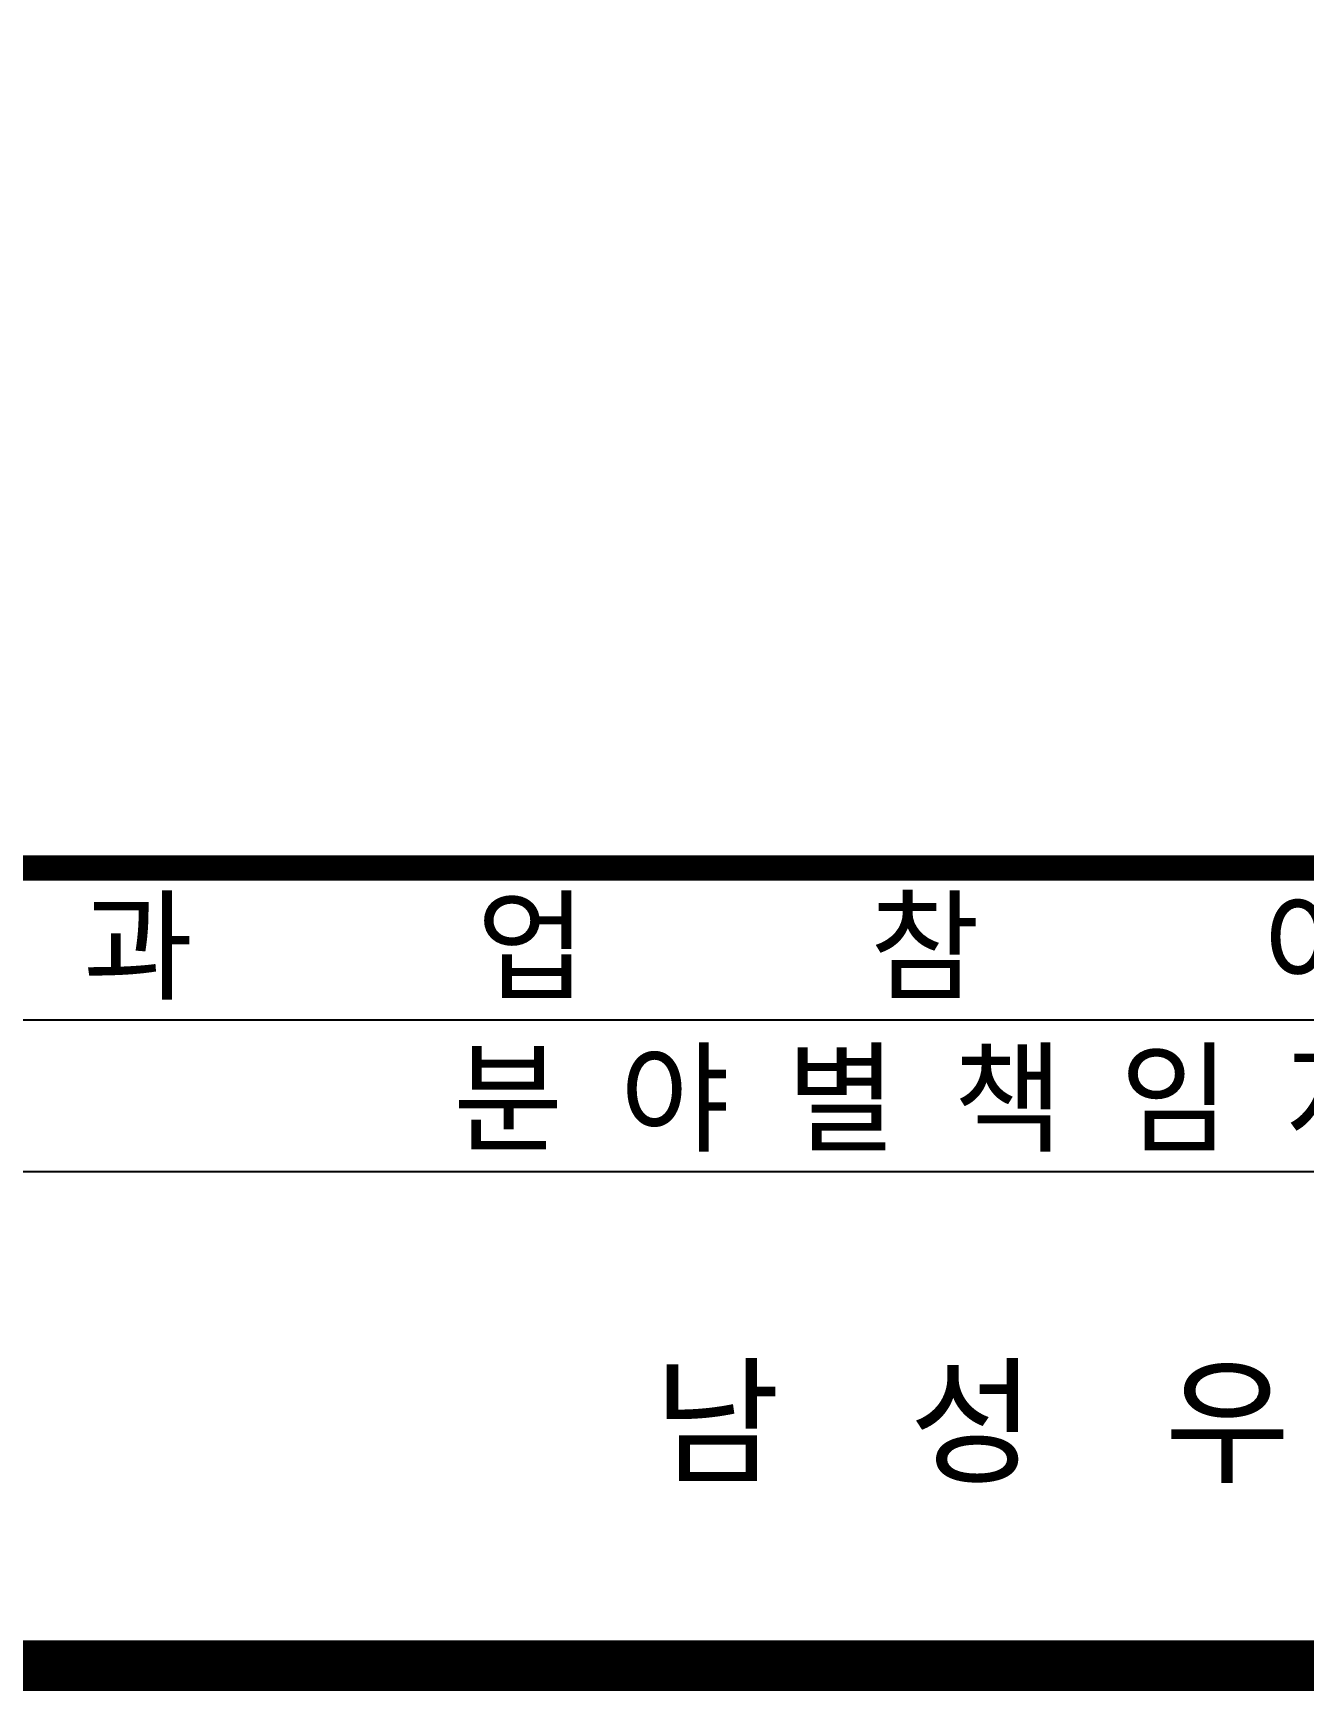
# Model space of a CAD drawing. Header units: millimetres. Extents: x 381 to 2337, y -50 to 586.
# Drawn here: x 935.7 to 986.5, y -7.4 to 58.9 of the extents above; entities that cross this region are included whole.
import ezdxf
from ezdxf.enums import TextEntityAlignment as Align

# ---------------------------------------------------------------- set-up
doc = ezdxf.new("R2010")
doc.units = ezdxf.units.MM
doc.header["$LTSCALE"] = 10
doc.layers.add('box', color=7, linetype='Continuous')
doc.styles.add('hong', font='GulimChe.ttf', dxfattribs={"width": 0.9999})

msp = doc.modelspace()

# ---------------------------------------------------------------- linework, layer by layer
at = {"layer": 'box'}
msp.add_line((857.856, 19.442), (1079.108, 19.442), dxfattribs=at)
at = {"layer": 'box', "const_width": 2.023}
msp.add_lwpolyline([(427.964, -6.362), (1212.895, -6.362), (1212.895, 538.841), (427.964, 538.841)], close=True, dxfattribs=at)
at = {"layer": 'box', "const_width": 1.012}
msp.add_lwpolyline([(1212.895, 25.511), (427.964, 25.511)], dxfattribs=at)
at = {"layer": 'box'}
msp.add_lwpolyline([(1212.895, 13.373), (427.964, 13.373)], dxfattribs=at)

# ---------------------------------------------------------------- texts
at = {"color": 7, "style": 'hong', "width": 0.99}
for s, p in [('과     업     참     여     자', (971.36, 22.403)), ('분 야 별 책 임 자', (971.36, 16.32))]:
    msp.add_text(s, height=3.54028, dxfattribs=at).set_placement(p, align=Align.MIDDLE_CENTER)
msp.add_text('남  성  우', height=4.046, dxfattribs=at).set_placement((960.541, 1.366))

doc.saveas('drawing.dxf')
